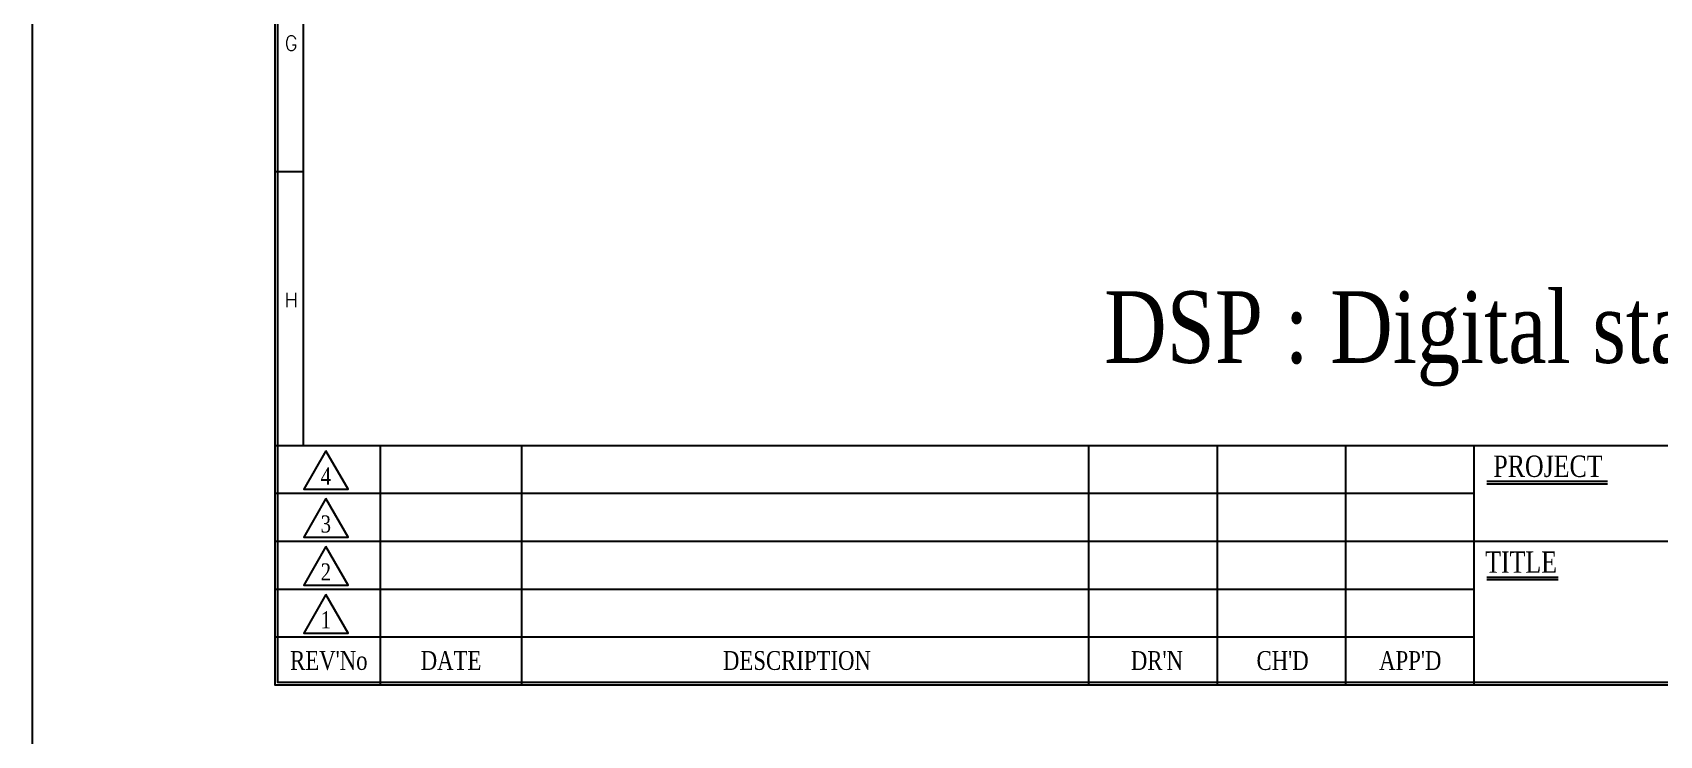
# Model space of a CAD drawing. Header units: millimetres. Extents: x 32 to 871, y 30 to 611.
# Drawn here: x 31.5 to 219.6, y 312.6 to 393.9 of the extents above; entities that cross this region are included whole.
import ezdxf
from ezdxf.enums import TextEntityAlignment as Align

# ---------------------------------------------------------------- set-up
doc = ezdxf.new("R2010")
doc.units = ezdxf.units.MM
for name, color, linetype in [('10', 1, 'Continuous'), ('20', 2, 'Continuous'), ('30', 3, 'Continuous'), ('40', 4, 'Continuous'), ('70', 7, 'Continuous')]:
    doc.layers.add(name, color=color, linetype=linetype)
doc.styles.add('SIMPLEX', font='SIMPLEX')
doc.styles.add('SS', font='batang.ttc', dxfattribs={"width": 0.8})

msp = doc.modelspace()

# ---------------------------------------------------------------- linework, layer by layer
msp.add_lwpolyline([(31.509, 610.73), (871.425, 610.73), (871.425, 29.692), (31.509, 29.692)], close=True)
at = {"layer": '10', "color": 7}
for p, q in [((199.655, 341.691), (213.622, 341.691)), ((199.655, 330.603), (207.908, 330.603))]:
    msp.add_line(p, q, dxfattribs=at)
for points in [[(65.435, 345.516), (62.862, 341.061), (68.007, 341.061)], [(65.435, 339.972), (62.862, 335.517), (68.007, 335.517)], [(65.435, 334.428), (62.862, 329.973), (68.007, 329.973)], [(65.435, 328.884), (62.862, 324.429), (68.007, 324.429)]]:
    msp.add_lwpolyline(points, close=True, dxfattribs=at)
at = {"layer": '20', "color": 7}
msp.add_line((62.837, 346.114), (62.837, 582.427), dxfattribs=at)
at = {"layer": '30', "color": 7}
msp.add_line((59.57, 377.794), (62.837, 377.794), dxfattribs=at)
at = {"layer": '40', "color": 7}
for p, q in [((71.714, 346.114), (71.714, 318.394)), ((88.049, 346.114), (88.049, 318.394)), ((153.62, 346.114), (153.62, 318.394)), ((168.47, 346.114), (168.47, 318.394)), ((183.32, 346.114), (183.32, 318.394)), ((198.17, 346.114), (198.17, 318.394)), ((198.17, 340.57), (59.57, 340.57)), ((198.17, 335.026), (59.57, 335.026)), ((287.27, 335.026), (198.17, 335.026)), ((198.17, 329.482), (59.57, 329.482)), ((198.17, 323.938), (59.57, 323.938))]:
    msp.add_line(p, q, dxfattribs=at)
at = {"layer": '70', "color": 7}
for p, q in [((59.57, 346.114), (435.77, 346.114)), ((199.655, 341.988), (213.622, 341.988)), ((199.655, 330.9), (207.908, 330.9))]:
    msp.add_line(p, q, dxfattribs=at)
for points in [[(435.77, 318.394), (59.57, 318.394), (59.57, 585.694), (435.77, 585.694)], [(435.473, 318.691), (59.867, 318.691), (59.867, 585.397), (435.473, 585.397)]]:
    msp.add_lwpolyline(points, close=True, dxfattribs=at)

# ---------------------------------------------------------------- texts
at = {"color": 7, "linetype": 'ByBlock', "lineweight": 0, "style": 'SS', "width": 0.8}
msp.add_text('DSP : Digital standard Protection 계전기', height=8.28113, dxfattribs=at).set_placement((155.424, 355.676))
at = {"layer": '30', "color": 7, "style": 'SIMPLEX'}
for s, p in [('G', (61.402, 392.644)), ('H', (61.402, 362.944))]:
    msp.add_text(s, height=1.683, dxfattribs=at).set_placement(p, align=Align.MIDDLE)
at = {"layer": '40', "color": 7, "style": 'SS', "width": 0.8}
for s, height, p in [('4', 1.98, (65.422, 341.594)), ('3', 1.98, (65.422, 336.05)), ('2', 1.98, (65.422, 330.506)), ('1', 1.98, (65.422, 324.962)), ("REV'No", 2.178, (65.767, 320.166)), ('DATE', 2.178, (79.902, 320.166)), ('DESCRIPTION', 2.178, (119.894, 320.166)), ("DR'N", 2.178, (161.52, 320.161)), ("CH'D", 2.178, (176.051, 320.161)), ("APP'D", 2.178, (190.811, 320.161))]:
    msp.add_text(s, height=height, dxfattribs=at).set_placement(p, align=Align.CENTER)
at = {"layer": '70', "color": 7, "style": 'SS', "width": 0.8}
for s, p in [('PROJECT', (206.731, 342.479)), ('TITLE', (203.627, 331.391))]:
    msp.add_text(s, height=2.475, dxfattribs=at).set_placement(p, align=Align.CENTER)

doc.saveas('drawing.dxf')
